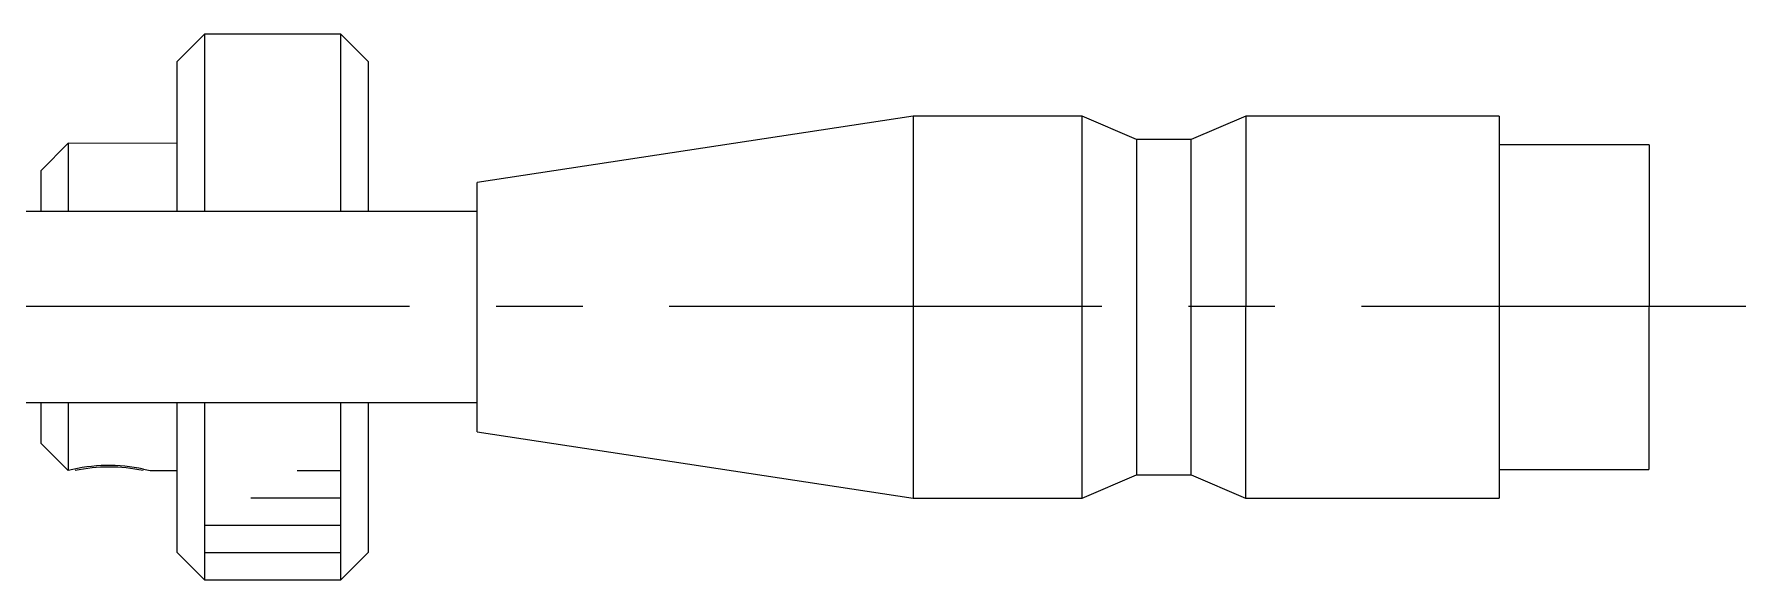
# Model space of a CAD drawing. Extents: x 0 to 701, y -8 to 617.
# Drawn here: x 185.7 to 248.5, y 285.8 to 305.8 of the extents above; entities that cross this region are included whole.
import ezdxf

# ---------------------------------------------------------------- set-up
doc = ezdxf.new("R2010")
doc.units = 0
doc.header["$LTSCALE"] = 0.5
doc.linetypes.add('CENTER', pattern=[50.8, 31.75, -6.35, 6.35, -6.35])
for name, color, linetype in [('MSM_CENTER', 1, 'CENTER'), ('MSM_CONTINUOUS', 7, 'CONTINUOUS'), ('MSM_NARROW', 5, 'CONTINUOUS')]:
    doc.layers.add(name, color=color, linetype=linetype)

msp = doc.modelspace()

# ---------------------------------------------------------------- linework, layer by layer
at = {"layer": 'MSM_CENTER'}
msp.add_line((107.446784, 295.874204), (248.546783, 295.874204), dxfattribs=at)
at = {"layer": 'MSM_CONTINUOUS'}
for p, q in [((191.998151, 305.847943), (190.998015, 304.84808)), ((191.998151, 305.847943), (191.997262, 299.347944)), ((196.998151, 305.847259), (191.998151, 305.847943)), ((196.997262, 299.34726), (196.998151, 305.847259)), ((197.998015, 304.847123), (196.998151, 305.847259)), ((190.997262, 299.34808), (190.998015, 304.84808)), ((197.998015, 304.847123), (197.997262, 299.347123)), ((217.997741, 302.844387), (201.997409, 300.416576)), ((217.997741, 302.844387), (217.995826, 288.844388)), ((224.197741, 302.843539), (217.997741, 302.844387)), ((224.195826, 288.84354), (224.197741, 302.843539)), ((226.197624, 301.993266), (224.197741, 302.843539)), ((230.197741, 302.842719), (228.197624, 301.992992)), ((230.197741, 302.842719), (230.195826, 288.842719)), ((239.497741, 302.841447), (230.197741, 302.842719)), ((239.497741, 302.841447), (239.495826, 288.841447)), ((185.997468, 300.848764), (186.997604, 301.848627)), ((186.997604, 301.848627), (186.997262, 299.348628)), ((190.997604, 301.84808), (186.997604, 301.848627)), ((226.197624, 301.993266), (226.195942, 289.693266)), ((228.197624, 301.992992), (226.197624, 301.993266)), ((228.195942, 289.692992), (228.197624, 301.992992)), ((244.997597, 301.790694), (239.497597, 301.791447)), ((244.997597, 301.790694), (244.995969, 289.890695)), ((185.997262, 299.348764), (185.997468, 300.848764)), ((201.996158, 291.276576), (201.997409, 300.416576)), ((201.997262, 299.346576), (153.997263, 299.353141)), ((153.996305, 292.353141), (201.996305, 292.346576)), ((185.9961, 290.848764), (185.996305, 292.348764)), ((186.996305, 292.348628), (186.995963, 289.848627)), ((190.995553, 286.84808), (190.996305, 292.348081)), ((191.996305, 292.347944), (191.995416, 285.847944)), ((196.995416, 285.84726), (196.996305, 292.34726)), ((197.996305, 292.347123), (197.995552, 286.847123)), ((186.995963, 289.848627), (185.9961, 290.848764)), ((201.996158, 291.276576), (217.995826, 288.844388)), ((187.245963, 289.848593), (187.247093, 289.848828)), ((189.995958, 289.848217), (190.995963, 289.84808)), ((224.195826, 288.84354), (226.195942, 289.693266)), ((226.195942, 289.693266), (228.195942, 289.692992)), ((228.195942, 289.692992), (230.195826, 288.842719)), ((239.495969, 289.891447), (244.995969, 289.890695)), ((217.995826, 288.844388), (224.195826, 288.84354)), ((230.195826, 288.842719), (239.495826, 288.841447)), ((190.995553, 286.84808), (191.995416, 285.847944)), ((196.995416, 285.84726), (198, 286.85157)), ((191.995416, 285.847944), (196.995416, 285.84726))]:
    msp.add_line(p, q, dxfattribs=at)
msp.add_arc((188.49516, 283.979943), 6.000129, 77.967727, 102.016599, dxfattribs=at)
at = {"layer": 'MSM_NARROW'}
for p, q in [((186.995968, 289.848635), (186.995968, 289.848217)), ((189.757645, 289.90335), (189.995958, 289.848217)), ((195.395963, 289.847478), (196.995963, 289.84726)), ((193.695826, 288.847711), (196.995826, 288.84726)), ((191.995689, 287.847944), (196.995689, 287.84726)), ((191.995553, 286.847944), (196.995552, 286.84726))]:
    msp.add_line(p, q, dxfattribs=at)
msp.add_arc((188.492012, 284.061856), 5.977028, 77.775106, 104.495209, dxfattribs=at)

doc.saveas('drawing.dxf')
